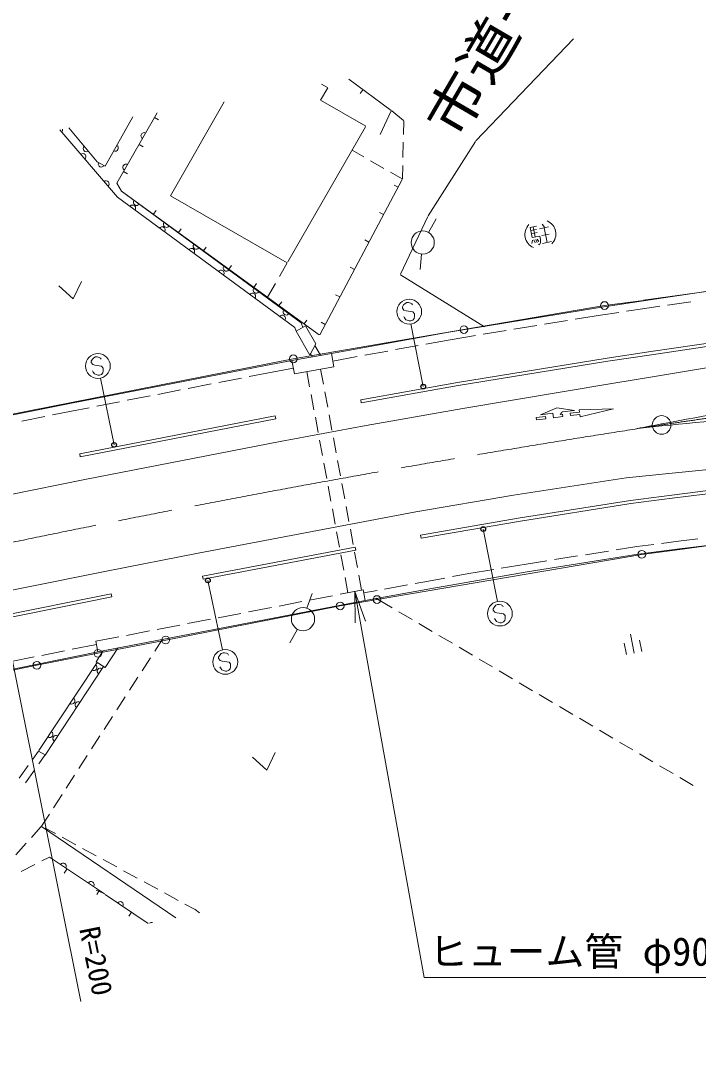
# Model space of a CAD drawing. Units: millimetres at full size, sheet at 1:1000; details may follow other scales. Extents: x 40000 to 680000, y 20000 to 380000.
# Drawn here: x 319054 to 362641, y 269098 to 336584 of the extents above; entities that cross this region are included whole.
import ezdxf
from ezdxf.enums import TextEntityAlignment as Align

# ---------------------------------------------------------------- set-up
doc = ezdxf.new("R2010")
doc.units = ezdxf.units.MM
doc.header["$LTSCALE"] = 1000
doc.linetypes.add('CHAIN', pattern=[18.5, 12, -1.5, 3.5, -1.5])
for name, color, linetype, lineweight in [('M-BGD', 7, 'Continuous', 13), ('M-BMK', 2, 'CHAIN', 13), ('M-BMK-ROW', 30, 'Continuous', 13), ('M-BMK-SRVR', 3, 'Continuous', 13), ('M-STR-HTXT', 7, 'Continuous', 13), ('M-STR-STRC', 7, 'Continuous', 13)]:
    doc.layers.add(name, color=color, linetype=linetype, lineweight=lineweight)
doc.layers.add('M-BMK-HTXT', color=7, linetype='Continuous')
doc.styles.add('ＭＳ ゴシック', font='')
doc.styles.get('ＭＳ ゴシック').set_extended_font_data('MS Gothic')

# ---------------------------------------------------------------- blocks, each defined once
blk = doc.blocks.new('open_arrow')
at = {"color": 0, "linetype": 'Continuous', "lineweight": -2}
blk.add_lwpolyline([(7.5, 1.25), (0, 0), (7.5, -1.25)], dxfattribs=at)

msp = doc.modelspace()

# ---------------------------------------------------------------- linework, layer by layer
at = {"layer": 'M-BGD'}
for p, q in [((348340, 328857), (354631, 335441)), ((340152, 332838), (342885, 330827)), ((338800, 332284), (338343, 331488)), ((338785, 332293), (338404, 332511)), ((341074, 332164), (340895, 331920)), ((328685, 325333), (332138, 331375)), ((341262, 329804), (338343, 331488)), ((342896, 330793), (342187, 329273)), ((342926, 330798), (343678, 330183)), ((326256, 330414), (324476, 327232)), ((325229, 326144), (327824, 330671)), ((327647, 330360), (327906, 330212)), ((343699, 330144), (343679, 329282)), ((321546, 329576), (325272, 325239)), ((323966, 327519), (322129, 329694)), ((341238, 329758), (336228, 321076)), ((343667, 328782), (343645, 327782)), ((345268, 324039), (348311, 328817)), ((326653, 328628), (326912, 328480)), ((340373, 328264), (341117, 327836)), ((324476, 327232), (323966, 327519)), ((341550, 327587), (342417, 327087)), ((325659, 326891), (325918, 326743)), ((342850, 326838), (343594, 326410)), ((343633, 327282), (343613, 326420)), ((325525, 325615), (325229, 326144)), ((343599, 326375), (338284, 316384)), ((343338, 325878), (343074, 326021)), ((337089, 317143), (325525, 325615)), ((325525, 325615), (338250, 316378)), ((336200, 321000), (328685, 325333)), ((325272, 325239), (336683, 316844)), ((327574, 324126), (327747, 324371)), ((342399, 324112), (342131, 324255)), ((345244, 323998), (343477, 320279)), ((345289, 322970), (345787, 323837)), ((351824, 323293), (352234, 323376)), ((351956, 322637), (351824, 323293)), ((352032, 323335), (352164, 322679)), ((352445, 323206), (353020, 323321)), ((352445, 323206), (353015, 323321)), ((352598, 323496), (352762, 323314)), ((352728, 323263), (352918, 322316)), ((329191, 322954), (329369, 323194)), ((351865, 323090), (352236, 323164)), ((351906, 322883), (352276, 322958)), ((352452, 322736), (351956, 322637)), ((352495, 322523), (352452, 322736)), ((352576, 322761), (353065, 322860)), ((330813, 321777), (330986, 322021)), ((341456, 322346), (341192, 322489)), ((351991, 322472), (351950, 322252)), ((352073, 322489), (352156, 322293)), ((352197, 322513), (352278, 322319)), ((352279, 322529), (352394, 322382)), ((352347, 322204), (352432, 322176)), ((352432, 322176), (352495, 322311)), ((352495, 322311), (352495, 322523)), ((352633, 322259), (353203, 322374)), ((344846, 321573), (344754, 320577)), ((332430, 320604), (332603, 320844)), ((336200, 321000), (335692, 320120)), ((340518, 320580), (340254, 320723)), ((343488, 320245), (348897, 316893)), ((321485, 319523), (322417, 318690)), ((322417, 318690), (322955, 319818)), ((334047, 319427), (334225, 319672)), ((335442, 319686), (334933, 318806)), ((363573, 319221), (359137, 318560)), ((339580, 318815), (339311, 318958)), ((335664, 318255), (335842, 318495)), ((360190, 318211), (359209, 318065)), ((362168, 318506), (360685, 318285)), ((337286, 317078), (337459, 317323)), ((338637, 317049), (338373, 317192)), ((336683, 316844), (336767, 316602)), ((336767, 316602), (337377, 316947)), ((337641, 315056), (336767, 316602)), ((337193, 316843), (337089, 317143)), ((338028, 315795), (337377, 316947)), ((364039, 315954), (359611, 315294)), ((336501, 314728), (339047, 315181)), ((338028, 315795), (337641, 315056)), ((337810, 314961), (337697, 315162)), ((338332, 315054), (337973, 315689)), ((339047, 315181), (339202, 314313)), ((359611, 315294), (356796, 314874)), ((364067, 315756), (359640, 315096)), ((334797, 314399), (336502, 314720)), ((336655, 313860), (336501, 314728)), ((356796, 314874), (347162, 313302)), ((356827, 314677), (347196, 313104)), ((359640, 315096), (356827, 314677)), ((322205, 311953), (334797, 314399)), ((339202, 314313), (336655, 313860)), ((337459, 314003), (337639, 313030)), ((338345, 314161), (338524, 313194)), ((347162, 313302), (340923, 312183)), ((337731, 312538), (337913, 311555)), ((338616, 312702), (338798, 311719)), ((347196, 313104), (340958, 311986)), ((317302, 310966), (322205, 311953)), ((340923, 312183), (340958, 311986)), ((335426, 311159), (335464, 310963)), ((338889, 311227), (339072, 310244)), ((335464, 310963), (322873, 308517)), ((338004, 311063), (338187, 310080)), ((338278, 309588), (338461, 308605)), ((339163, 309752), (339346, 308769)), ((322873, 308517), (322835, 308714)), ((338552, 308114), (338735, 307130)), ((339437, 308278), (339619, 307294)), ((338826, 306639), (339008, 305656)), ((339711, 306803), (339893, 305820)), ((367969, 306935), (360954, 306052)), ((367992, 306737), (360983, 305855)), ((358286, 305717), (351054, 304561)), ((360954, 306052), (358286, 305717)), ((360983, 305855), (358314, 305519)), ((339100, 305164), (339282, 304181)), ((339985, 305328), (340167, 304345)), ((358314, 305519), (351088, 304364)), ((351054, 304561), (344775, 303479)), ((351088, 304364), (344809, 303281)), ((339373, 303689), (339556, 302706)), ((340258, 303853), (340441, 302870)), ((344775, 303479), (344809, 303281)), ((361386, 303083), (360296, 302946)), ((362619, 303238), (361386, 303083)), ((368375, 303459), (361457, 302588)), ((340565, 302707), (330747, 300842)), ((340532, 302378), (340715, 301395)), ((340602, 302511), (340565, 302707)), ((356867, 302452), (355386, 302216)), ((358710, 302747), (357361, 302531)), ((359800, 302884), (358710, 302747)), ((361457, 302588), (358781, 302251)), ((339647, 302214), (339830, 301231)), ((352917, 301821), (351569, 301606)), ((358781, 302251), (351649, 301112)), ((354892, 302137), (353411, 301900)), ((351649, 301112), (345369, 300029)), ((347895, 300999), (346833, 300805)), ((349485, 301261), (347895, 300999)), ((351569, 301606), (349978, 301343)), ((330747, 300842), (330784, 300646)), ((339921, 300740), (340102, 299767)), ((340806, 300904), (340985, 299937)), ((345279, 300521), (344433, 300366)), ((346341, 300715), (345279, 300521)), ((324861, 299694), (286368, 291960)), ((324861, 299694), (324901, 299498)), ((337461, 298777), (337797, 299719)), ((341087, 299956), (341218, 299269)), ((341974, 299916), (341128, 299761)), ((341218, 299269), (345369, 300029)), ((343941, 300276), (342466, 300006)), ((324901, 299498), (286407, 291763)), ((341218, 299269), (324007, 295953)), ((341906, 299418), (342950, 298802)), ((343381, 298547), (344242, 298039)), ((344672, 297784), (345533, 297276)), ((336849, 297413), (336368, 296537)), ((345964, 297021), (346825, 296513)), ((358534, 295883), (358288, 297108)), ((323875, 296640), (324007, 295953)), ((328165, 296778), (327667, 296006)), ((357896, 296520), (358044, 295784)), ((358877, 296717), (359024, 295981)), ((324015, 295954), (287057, 288528)), ((324334, 296014), (323888, 295326)), ((325291, 296205), (324476, 294945)), ((347255, 296258), (348116, 295750)), ((323960, 295279), (320213, 289602)), ((320601, 289312), (324365, 295017)), ((323888, 295326), (324476, 294945)), ((327395, 295586), (326852, 294746)), ((348547, 295495), (349408, 294987)), ((326581, 294326), (326038, 293486)), ((349838, 294733), (350699, 294224)), ((351130, 293970), (351991, 293461)), ((325767, 293066), (325224, 292226)), ((352421, 293207), (353282, 292698)), ((353713, 292444), (354574, 291935)), ((324953, 291806), (324410, 290966)), ((355004, 291681), (355865, 291172)), ((356296, 290918), (357157, 290409)), ((324139, 290546), (323596, 289706)), ((320185, 289575), (319811, 289046)), ((320183, 289572), (320611, 289330)), ((357587, 290155), (358448, 289646)), ((320204, 288753), (320591, 289302)), ((323325, 289286), (322782, 288447)), ((333952, 289182), (334885, 288349)), ((334885, 288349), (335423, 289477)), ((358879, 289392), (359739, 288883)), ((319523, 288637), (318946, 287820)), ((319339, 287527), (319916, 288344)), ((360170, 288629), (361031, 288120)), ((322510, 288027), (321968, 287187)), ((361461, 287866), (362322, 287358)), ((321696, 286767), (321154, 285927)), ((320882, 285507), (320383, 284735)), ((320350, 284713), (319728, 284015)), ((329022, 278837), (320385, 284719)), ((321266, 284258), (320617, 284611)), ((319395, 283642), (318729, 282896)), ((322583, 283542), (321705, 284019)), ((323901, 282825), (323023, 283303)), ((319949, 282273), (319056, 281824)), ((320880, 282740), (320396, 282497)), ((324422, 280385), (320880, 282740)), ((325219, 282108), (324340, 282586)), ((322013, 281967), (321844, 281718)), ((326537, 281392), (325658, 281869)), ((327854, 280675), (326976, 281153)), ((323895, 280621), (324442, 280371)), ((324095, 280588), (323927, 280338)), ((324467, 280337), (327248, 278473)), ((329172, 279959), (328294, 280436)), ((330260, 279367), (329611, 279720)), ((326173, 279193), (326005, 278943)), ((330546, 279150), (330260, 279367))]:
    msp.add_line(p, q, dxfattribs=at)
for centre in [(344916, 322319), (337210, 298071)]:
    msp.add_circle(centre, 746, dxfattribs=at)
for centre, radius, start, end in [((321536, 329587), 199, 310.415, 7.75626), ((326978, 329192), 200, 59.82909, 239.82912), ((323033, 327846), 199, 310.415, 130.415), ((323259, 328362), 199, 130.415, 310.415), ((325124, 328397), 197, 241.06502, 61.06499), ((324226, 327373), 197, 151.06502, 331.06502), ((325812, 327160), 200, 59.82909, 239.82912), ((324530, 326100), 199, 310.415, 130.415), ((326233, 324530), 203, 323.53182, 143.53182), ((326493, 324907), 200, 144.6606, 324.6606), ((328131, 323131), 203, 323.53182, 143.53182), ((328416, 323493), 200, 144.6606, 324.6606), ((352398, 322832), 903, 135.21319, 247.50314), ((352588, 322870), 903, 315.21319, 67.50314), ((330033, 321736), 203, 323.53182, 143.53182), ((330344, 322084), 200, 144.6606, 324.6606), ((332273, 320670), 200, 144.6606, 324.6606), ((331932, 320336), 203, 323.53182, 143.53182), ((334201, 319256), 200, 144.6606, 324.6606), ((333960, 318847), 203, 323.53182, 143.53182), ((336125, 317847), 200, 144.6606, 324.6606), ((335882, 317432), 203, 323.53182, 143.53182), ((323742, 294948), 201, 236.6552, 56.6552), ((324163, 294714), 201, 56.6552, 236.6552), ((322329, 292800), 201, 236.6552, 56.6552), ((322735, 292551), 201, 56.6552, 236.6552), ((320911, 290651), 201, 236.6552, 56.6552), ((321308, 290387), 201, 56.6552, 236.6552), ((321766, 282164), 201, 326.6552, 146.6552), ((323559, 280971), 201, 326.6552, 146.6552), ((325445, 279678), 201, 326.6552, 146.6552), ((327452, 278336), 201, 72.04574, 131.16688)]:
    msp.add_arc(centre, radius, start, end, dxfattribs=at)
at = {"layer": 'M-BMK'}
for centre, radius, start, end in [((399623, 53154), 260404, 89.66684, 98.68585), ((484447, -495543), 815618, 98.75535, 101.84537)]:
    msp.add_arc(centre, radius, start, end, dxfattribs=at)
at = {"layer": 'M-BMK-ROW'}
for p, q in [((359130, 318604), (366712, 319647)), ((361462, 302560), (368750, 303518))]:
    msp.add_line(p, q, dxfattribs=at)
for points in [[(170861, 281604), (179229, 283283), (185230, 284503), (199092, 287279), (211101, 289708), (215662, 290618), (218302, 291149), (218835, 291256), (238342, 295197), (250647, 297662), (258069, 299145), (264725, 300479), (277676, 303081), (288329, 305205), (290154, 305592), (297288, 307028), (299381, 307447), (308628, 309298), (316889, 310968), (318053, 311186), (336584, 314829), (347569, 316712), (356620, 318258), (359133, 318591)], [(361461, 302561), (359021, 302239), (341978, 299327), (339604, 298919), (328371, 296724), (324010, 295869), (320079, 295097), (317252, 294526), (307197, 292493), (305938, 292258), (297052, 290469), (286961, 288406)]]:
    msp.add_lwpolyline(points, dxfattribs=at)
for centre in [(356620, 318258), (347569, 316712), (336584, 314829), (359021, 302239), (339604, 298919), (341978, 299327), (328371, 296724), (324010, 295869), (320079, 295097)]:
    msp.add_circle(centre, 250, dxfattribs=at)
at = {"layer": 'M-BMK-SRVR'}
msp.add_circle((360297, 310571), 600, dxfattribs=at)
at = {"layer": 'M-STR-HTXT'}
msp.add_line((317025, 302707), (322901, 273451), dxfattribs=at)
msp.add_lwpolyline([(340548, 299853), (345000, 275000), (375000, 275000)], dxfattribs=at)
at = {"layer": 'M-STR-STRC'}
for p, q in [((359137, 318560), (356287, 318135)), ((343689, 318304), (343610, 318175)), ((343610, 318175), (343616, 318084)), ((343616, 318084), (343712, 317954)), ((343777, 318398), (343689, 318304)), ((343712, 317954), (343841, 317920)), ((343902, 318450), (343777, 318398)), ((343841, 317920), (344289, 317856)), ((343996, 318456), (343902, 318450)), ((344120, 318422), (343996, 318456)), ((344218, 318380), (344120, 318422)), ((344263, 318298), (344218, 318380)), ((356287, 318135), (346605, 316554)), ((359209, 318065), (358034, 317890)), ((343740, 317476), (343692, 317556)), ((343833, 317350), (343740, 317476)), ((343926, 317309), (343833, 317350)), ((344053, 317273), (343926, 317309)), ((344150, 317279), (344053, 317273)), ((344276, 317328), (344150, 317279)), ((344359, 317423), (344276, 317328)), ((344289, 317856), (344379, 317734)), ((344391, 317551), (344359, 317423)), ((344379, 317734), (344391, 317551)), ((354241, 317294), (352761, 317053)), ((356364, 317641), (354735, 317375)), ((357539, 317816), (356364, 317641)), ((346605, 316554), (339047, 315181)), ((344158, 317074), (344950, 313042)), ((350293, 316650), (348813, 316408)), ((352267, 316972), (350787, 316730)), ((346690, 316062), (345126, 315777)), ((348320, 316328), (346690, 316062)), ((342667, 315331), (341191, 315062)), ((344634, 315688), (343158, 315420)), ((323648, 314806), (323569, 314677)), ((323569, 314677), (323574, 314585)), ((323574, 314585), (323670, 314456)), ((323736, 314899), (323648, 314806)), ((323861, 314952), (323736, 314899)), ((323954, 314957), (323861, 314952)), ((324079, 314923), (323954, 314957)), ((324177, 314882), (324079, 314923)), ((324221, 314800), (324177, 314882)), ((340699, 314973), (339135, 314689)), ((323698, 313978), (323650, 314058)), ((323670, 314456), (323800, 314422)), ((323792, 313852), (323698, 313978)), ((323885, 313810), (323792, 313852)), ((323800, 314422), (324247, 314358)), ((324235, 313829), (324108, 313780)), ((324318, 313924), (324235, 313829)), ((324247, 314358), (324337, 314235)), ((324350, 314052), (324318, 313924)), ((324337, 314235), (324350, 314052)), ((334892, 313908), (333750, 313686)), ((336590, 314228), (334892, 313908)), ((324011, 313775), (323885, 313810)), ((324108, 313780), (324011, 313775)), ((324164, 313584), (325051, 309291)), ((331296, 313209), (329824, 312923)), ((333259, 313591), (331787, 313305)), ((329333, 312828), (327860, 312542)), ((325406, 312065), (323934, 311779)), ((327370, 312447), (325897, 312161)), ((320586, 311117), (319115, 310821)), ((322301, 311462), (321076, 311216)), ((323443, 311684), (322301, 311462)), ((335426, 311159), (322835, 308714)), ((352228, 311042), (352823, 311118)), ((352506, 311229), (353559, 311667)), ((353300, 311331), (352506, 311229)), ((352823, 311118), (352842, 310970)), ((353338, 311033), (353300, 311331)), ((353559, 311667), (354689, 311509)), ((353768, 311240), (353914, 311258)), ((354689, 311509), (353895, 311407)), ((353914, 311258), (353933, 311110)), ((354410, 311322), (355005, 311398)), ((354429, 311173), (354410, 311322)), ((355024, 311250), (354429, 311173)), ((354986, 311547), (357197, 311604)), ((355005, 311398), (354986, 311547)), ((355043, 311101), (355024, 311250)), ((357197, 311604), (355043, 311101)), ((352247, 310893), (352228, 311042)), ((352842, 310970), (352247, 310893)), ((353933, 311110), (353338, 311033)), ((348812, 303870), (349739, 299213)), ((340602, 302511), (330784, 300646)), ((332027, 296095), (331086, 300560)), ((341085, 299956), (339599, 299670)), ((337144, 299197), (335671, 298913)), ((339108, 299575), (337635, 299291)), ((349741, 299011), (349616, 298959)), ((349834, 299016), (349741, 299011)), ((349959, 298982), (349834, 299016)), ((350057, 298941), (349959, 298982)), ((333216, 298440), (331743, 298156)), ((335180, 298818), (333707, 298535)), ((349528, 298865), (349449, 298736)), ((349449, 298736), (349454, 298644)), ((349454, 298644), (349550, 298515)), ((349616, 298959), (349528, 298865)), ((349550, 298515), (349680, 298481)), ((349680, 298481), (350127, 298417)), ((350101, 298859), (350057, 298941)), ((350127, 298417), (350217, 298294)), ((350217, 298294), (350230, 298111)), ((329289, 297683), (327816, 297400)), ((331252, 298062), (329780, 297778)), ((349578, 298037), (349530, 298117)), ((349672, 297911), (349578, 298037)), ((349765, 297870), (349672, 297911)), ((349891, 297834), (349765, 297870)), ((349988, 297839), (349891, 297834)), ((350115, 297888), (349988, 297839)), ((350198, 297983), (350115, 297888)), ((350230, 298111), (350198, 297983)), ((327325, 297305), (325852, 297021)), ((323916, 296444), (322349, 296130)), ((325361, 296927), (323875, 296640)), ((319898, 295637), (318428, 295342)), ((321859, 296031), (320389, 295736)), ((331848, 295753), (331769, 295624)), ((331769, 295624), (331775, 295532)), ((331936, 295847), (331848, 295753)), ((332061, 295899), (331936, 295847)), ((332155, 295904), (332061, 295899)), ((332279, 295870), (332155, 295904)), ((332377, 295829), (332279, 295870)), ((332422, 295747), (332377, 295829)), ((331775, 295532), (331870, 295403)), ((331899, 294925), (331851, 295005)), ((331870, 295403), (332000, 295369)), ((331992, 294799), (331899, 294925)), ((332000, 295369), (332448, 295305)), ((332448, 295305), (332538, 295183)), ((332550, 294999), (332518, 294871)), ((332538, 295183), (332550, 294999)), ((332085, 294758), (331992, 294799)), ((332211, 294722), (332085, 294758)), ((332308, 294727), (332211, 294722)), ((332435, 294776), (332308, 294727)), ((332518, 294871), (332435, 294776))]:
    msp.add_line(p, q, dxfattribs=at)
for points in [[(359844, 313693), (364337, 314437), (369085, 315193), (373824, 315907), (378748, 316588), (383511, 317191), (387666, 317611), (392568, 317970), (397401, 318094), (402369, 318102), (407175, 317947), (412011, 317693), (416860, 317296), (421695, 316829), (426082, 316286)], [(168995, 276055), (174847, 277242), (180260, 278323), (186126, 279502), (212304, 284769), (217173, 285755), (236386, 289600), (242209, 290783), (263099, 294970), (267976, 295972), (285494, 299465), (291346, 300652), (318287, 306069), (323158, 307050), (335749, 309495), (341285, 310534), (347496, 311630), (357089, 313237), (359844, 313693)], [(424859, 307283), (423080, 307532), (417111, 308236), (411047, 308709), (406030, 308967), (402962, 309060), (396802, 309094), (387084, 308943), (384041, 308852), (380350, 308762), (370244, 308324), (367822, 308162), (360751, 307451)], [(360751, 307451), (358011, 307176), (350772, 306059), (344483, 304967), (340284, 304186), (330465, 302321), (324567, 301160), (286073, 293425), (280223, 292247), (255389, 287229), (250506, 286278), (235795, 283336), (230916, 282354), (227925, 281753), (222071, 280567), (187360, 273603), (182481, 272621), (175283, 271179), (164983, 269098)]]:
    msp.add_lwpolyline(points, dxfattribs=at)
for centre in [(344046, 317866), (324004, 314367), (349884, 298427), (332205, 295315)]:
    msp.add_circle(centre, 800, dxfattribs=at)
at = {"layer": 'M-STR-STRC', "lineweight": 25}
for centre in [(344950, 313042), (325051, 309291), (348812, 303870), (331086, 300560)]:
    msp.add_circle(centre, 150, dxfattribs=at)
at = {"layer": 'M-STR-STRC'}
for centre, radius, start, end in [((420127, -7927), 324137, 97.55584, 100.63853), ((392648, -5671), 317828, 92.70519, 95.84033), ((353043, 311931), 1000, 316.22216, 328.39931), ((420127, -7927), 324137, 100.63853, 100.92168), ((392648, -5671), 317828, 95.84033, 96.12725)]:
    msp.add_arc(centre, radius, start, end, dxfattribs=at)

# ---------------------------------------------------------------- block references
at = {"layer": 'M-STR-HTXT', "xscale": 267, "yscale": 267, "rotation": 280.2}
msp.add_blockref('open_arrow', (340548, 299853), dxfattribs=at)

# ---------------------------------------------------------------- texts
at = {"layer": 'M-BMK-HTXT', "style": 'ＭＳ ゴシック', "width": 1.15}
msp.add_text('市道一の浜線', height=2566, rotation=59.761, dxfattribs=at).set_placement((346097, 329503), align=Align.MIDDLE_LEFT)
at = {"layer": 'M-STR-HTXT', "style": 'ＭＳ ゴシック'}
msp.add_text('R=200', height=1320, rotation=281.358, dxfattribs=at).set_placement((322856, 275849), align=Align.BOTTOM_CENTER)
msp.add_text('ヒューム管 φ900 L=14.5m', height=1833, dxfattribs=at).set_placement((360000, 275200), align=Align.BOTTOM_CENTER)

doc.saveas('drawing.dxf')
